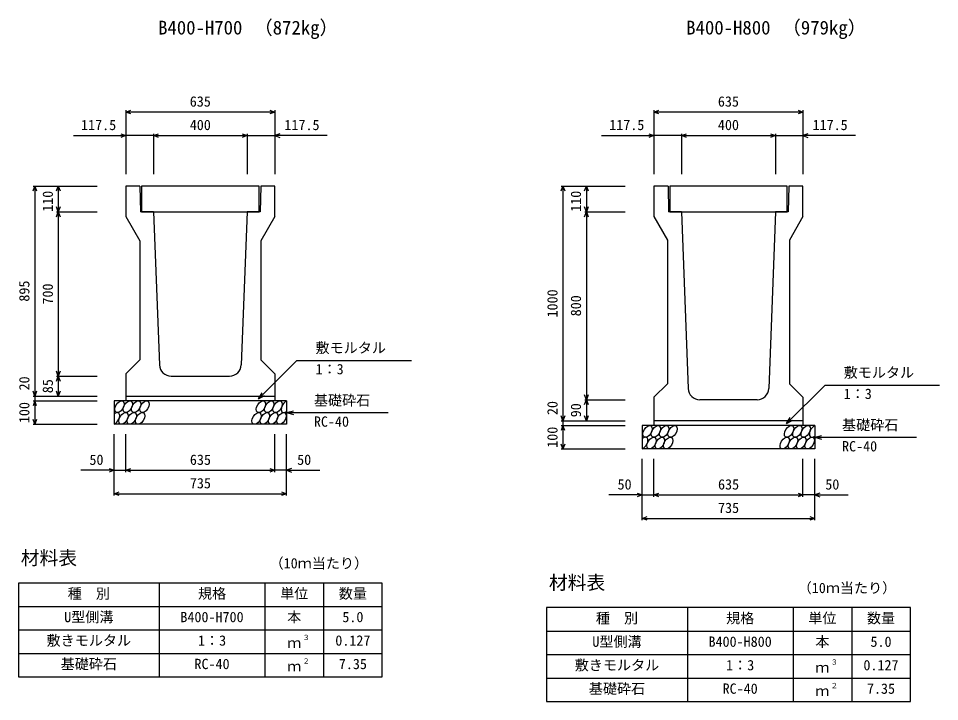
# Model space of a CAD drawing. Units: millimetres, scale not verified. Extents: x -33600 to 33600, y -11880 to 11880.
# Drawn here: x 15429 to 19353, y -3805 to -895 of the extents above; entities that cross this region are included whole.
import ezdxf
from ezdxf.enums import TextEntityAlignment as Align

# ---------------------------------------------------------------- set-up
doc = ezdxf.new("R2010")
doc.units = ezdxf.units.MM
doc.header["$LTSCALE"] = 40
for name, color, linetype, lineweight in [('0-0_DIM', 7, 'Continuous', 25), ('0-2_HATCH', 6, 'Continuous', 25), ('0-3_HYO', 3, 'Continuous', 25), ('0-4_HYO2', 4, 'Continuous', 25), ('0-5_OUTLINE', 3, 'Continuous', 25), ('0-6_TXT', 7, 'Continuous', 25)]:
    doc.layers.add(name, color=color, linetype=linetype, lineweight=lineweight)
doc.styles.add('ＭＳ ゴシック', font='')
doc.styles.get('ＭＳ ゴシック').set_extended_font_data('MS Gothic')

msp = doc.modelspace()

# ---------------------------------------------------------------- linework, layer by layer
at = {"layer": '0-0_DIM'}
for p, q in [((15886.5, -1286.54), (15886.5, -1559.04)), ((16521.5, -1294.04), (15886.5, -1294.04)), ((16521.5, -1286.54), (16521.5, -1559.04)), ((18136.5, -1286.54), (18136.5, -1559.04)), ((18771.5, -1294.04), (18136.5, -1294.04)), ((18771.5, -1286.54), (18771.5, -1559.04)), ((15663.12, -1394.04), (15886.5, -1394.04)), ((16004, -1394.04), (15886.5, -1394.04)), ((16004, -1386.54), (16004, -1559.04)), ((16004, -1394.04), (16404, -1394.04)), ((16404, -1386.54), (16404, -1559.04)), ((16404, -1394.04), (16521.5, -1394.04)), ((16744.87, -1394.04), (16521.5, -1394.04)), ((17913.12, -1394.04), (18136.5, -1394.04)), ((18254, -1394.04), (18136.5, -1394.04)), ((18254, -1386.54), (18254, -1559.04)), ((18254, -1394.04), (18654, -1394.04)), ((18654, -1386.54), (18654, -1559.04)), ((18654, -1394.04), (18771.5, -1394.04)), ((18994.87, -1394.04), (18771.5, -1394.04)), ((15491.5, -1609.04), (15764, -1609.04)), ((15499, -1609.04), (15499, -2504.04)), ((15599, -1609.04), (15599, -1719.04)), ((17741.5, -1609.04), (18014, -1609.04)), ((17749, -1609.04), (17749, -2609.04)), ((17849, -1609.04), (17849, -1719.04)), ((15591.5, -1719.04), (15764, -1719.04)), ((15599, -1719.04), (15599, -2419.04)), ((17841.5, -1719.04), (18014, -1719.04)), ((17849, -1719.04), (17849, -2519.04)), ((16615.45, -2352.23), (16451.8, -2515.88)), ((16615.45, -2352.23), (17103.39, -2352.23)), ((15591.5, -2419.04), (15764, -2419.04)), ((15599, -2419.04), (15599, -2504.04)), ((18865.45, -2457.23), (18701.8, -2620.88)), ((18865.45, -2457.23), (19353.39, -2457.23)), ((15491.5, -2504.04), (15764, -2504.04)), ((16451.8, -2515.88), (16466.8, -2489.9)), ((16451.8, -2515.88), (16477.78, -2500.88)), ((15491.5, -2524.04), (15764, -2524.04)), ((17841.5, -2519.04), (18014, -2519.04)), ((17849, -2519.04), (17849, -2609.04)), ((16571.5, -2574.04), (16600.47, -2566.27)), ((16571.5, -2574.04), (17004.81, -2574.04)), ((16571.5, -2574.04), (16600.47, -2581.8)), ((15491.5, -2624.04), (15764, -2624.04)), ((17741.5, -2609.04), (18014, -2609.04)), ((17741.5, -2629.04), (18014, -2629.04)), ((18701.8, -2620.88), (18716.8, -2594.9)), ((18701.8, -2620.88), (18727.78, -2605.88)), ((15836.5, -2927.46), (15836.5, -2666.1)), ((15886.5, -2827.46), (15886.5, -2666.1)), ((16521.5, -2827.46), (16521.5, -2666.1)), ((16571.5, -2927.46), (16571.5, -2666.1)), ((18821.5, -2679.04), (18850.47, -2671.27)), ((18821.5, -2679.04), (19254.81, -2679.04)), ((18821.5, -2679.04), (18850.47, -2686.8)), ((17741.5, -2729.04), (18014, -2729.04)), ((18086.5, -3032.46), (18086.5, -2771.1)), ((18136.5, -2932.46), (18136.5, -2771.1)), ((18771.5, -2932.46), (18771.5, -2771.1)), ((18821.5, -3032.46), (18821.5, -2771.1)), ((15836.5, -2819.96), (15694.7, -2819.96)), ((15836.5, -2819.96), (15886.5, -2819.96)), ((15886.5, -2819.96), (16521.5, -2819.96)), ((16571.5, -2819.96), (16521.5, -2819.96)), ((16571.5, -2819.96), (16713.29, -2819.96)), ((15836.5, -2919.96), (16571.5, -2919.96)), ((18086.5, -2924.96), (17944.7, -2924.96)), ((18086.5, -2924.96), (18136.5, -2924.96)), ((18136.5, -2924.96), (18771.5, -2924.96)), ((18821.5, -2924.96), (18771.5, -2924.96)), ((18821.5, -2924.96), (18963.29, -2924.96)), ((18086.5, -3024.96), (18821.5, -3024.96))]:
    msp.add_line(p, q, dxfattribs=at)
for points in [[(15907.64, -1301.73), (15886.5, -1294.04), (15907.64, -1286.34)], [(16500.35, -1286.34), (16521.5, -1294.04), (16500.35, -1301.73)], [(18157.64, -1301.73), (18136.5, -1294.04), (18157.64, -1286.34)], [(18750.35, -1286.34), (18771.5, -1294.04), (18750.35, -1301.73)], [(15865.35, -1386.34), (15886.5, -1394.04), (15865.35, -1401.73)], [(16025.14, -1401.73), (16004, -1394.04), (16025.14, -1386.34)], [(16382.85, -1386.34), (16404, -1394.04), (16382.85, -1401.73)], [(16542.64, -1386.34), (16521.5, -1394.04), (16542.64, -1401.73)], [(18115.35, -1386.34), (18136.5, -1394.04), (18115.35, -1401.73)], [(18275.14, -1401.73), (18254, -1394.04), (18275.14, -1386.34)], [(18632.85, -1386.34), (18654, -1394.04), (18632.85, -1401.73)], [(18792.64, -1386.34), (18771.5, -1394.04), (18792.64, -1401.73)], [(15491.3, -1630.18), (15499, -1609.04), (15506.69, -1630.18)], [(15591.3, -1630.18), (15599, -1609.04), (15606.69, -1630.18)], [(17741.3, -1630.18), (17749, -1609.04), (17756.69, -1630.18)], [(17841.3, -1630.18), (17849, -1609.04), (17856.69, -1630.18)], [(15606.69, -1697.89), (15599, -1719.04), (15591.3, -1697.89)], [(15591.3, -1740.18), (15599, -1719.04), (15606.69, -1740.18)], [(17856.69, -1697.89), (17849, -1719.04), (17841.3, -1697.89)], [(17841.3, -1740.18), (17849, -1719.04), (17856.69, -1740.18)], [(15606.69, -2397.89), (15599, -2419.04), (15591.3, -2397.89)], [(15591.3, -2440.18), (15599, -2419.04), (15606.69, -2440.18)], [(15506.69, -2482.89), (15499, -2504.04), (15491.3, -2482.89)], [(15499, -2504.04), (15499, -2524.04), (15499, -2624.04)], [(15606.69, -2482.89), (15599, -2504.04), (15591.3, -2482.89)], [(17856.69, -2497.89), (17849, -2519.04), (17841.3, -2497.89)], [(15506.69, -2545.18), (15499, -2524.04), (15491.3, -2545.18)], [(17841.3, -2540.18), (17849, -2519.04), (17856.69, -2540.18)], [(17756.69, -2587.89), (17749, -2609.04), (17741.3, -2587.89)], [(17856.69, -2587.89), (17849, -2609.04), (17841.3, -2587.89)], [(15506.69, -2602.89), (15499, -2624.04), (15491.3, -2602.89)], [(17756.69, -2650.18), (17749, -2629.04), (17741.3, -2650.18)], [(17749, -2609.04), (17749, -2629.04), (17749, -2729.04)], [(17756.69, -2707.89), (17749, -2729.04), (17741.3, -2707.89)], [(15815.35, -2812.27), (15836.5, -2819.96), (15815.35, -2827.66)], [(15907.64, -2827.66), (15886.5, -2819.96), (15907.64, -2812.27)], [(16500.35, -2812.27), (16521.5, -2819.96), (16500.35, -2827.66)], [(16592.64, -2812.27), (16571.5, -2819.96), (16592.64, -2827.66)], [(15857.64, -2927.66), (15836.5, -2919.96), (15857.64, -2912.27)], [(16550.35, -2912.27), (16571.5, -2919.96), (16550.35, -2927.66)], [(18065.35, -2917.27), (18086.5, -2924.96), (18065.35, -2932.66)], [(18157.64, -2932.66), (18136.5, -2924.96), (18157.64, -2917.27)], [(18750.35, -2917.27), (18771.5, -2924.96), (18750.35, -2932.66)], [(18842.64, -2917.27), (18821.5, -2924.96), (18842.64, -2932.66)], [(18107.64, -3032.66), (18086.5, -3024.96), (18107.64, -3017.27)], [(18800.35, -3017.27), (18821.5, -3024.96), (18800.35, -3032.66)]]:
    msp.add_lwpolyline(points, dxfattribs=at)
at = {"layer": '0-2_HATCH'}
for points in [[(15954, -1719.04), (16454, -1719.04), (16454, -1609.04), (15954, -1609.04)], [(18204, -1719.04), (18704, -1719.04), (18704, -1609.04), (18204, -1609.04)]]:
    msp.add_lwpolyline(points, close=True, dxfattribs=at)
for centre in [(15859.39, -2549.04), (15894.86, -2549.04), (15930.34, -2549.04), (15965.82, -2549.04), (16462.07, -2549.04), (16497.54, -2549.04), (16533.02, -2549.04), (15876.27, -2599.03), (15911.75, -2599.03), (15947.22, -2599.03), (16443.47, -2599.03), (16478.95, -2599.03), (16514.43, -2599.03), (16549.9, -2599.03), (18109.39, -2654.04), (18144.86, -2654.04), (18180.34, -2654.04), (18215.82, -2654.04), (18712.07, -2654.04), (18747.54, -2654.04), (18783.02, -2654.04), (18126.27, -2704.03), (18161.75, -2704.03), (18197.22, -2704.03), (18693.47, -2704.03), (18728.95, -2704.03), (18764.43, -2704.03), (18799.9, -2704.03)]:
    msp.add_ellipse(centre, major_axis=(14.54, 23.54), ratio=0.5792, dxfattribs=at)
for centre, start_param, end_param in [((16568.5, -2549.04), 0.6666252, 4.1103269), ((15840.79, -2599.03), 3.7419964, 7.318141), ((18818.5, -2654.04), 0.6666252, 4.1103269), ((18090.79, -2704.03), 3.7419964, 7.318141)]:
    msp.add_ellipse(centre, major_axis=(14.54, 23.54), ratio=0.5792, start_param=start_param, end_param=end_param, dxfattribs=at)
at = {"layer": '0-3_HYO'}
for p, q in [((16029, -3299.91), (16029, -3699.91)), ((16479, -3299.91), (16479, -3699.91)), ((16729, -3299.91), (16729, -3699.91)), ((15429, -3399.91), (16979, -3399.91)), ((18279, -3404.91), (18279, -3804.91)), ((18729, -3404.91), (18729, -3804.91)), ((18979, -3404.91), (18979, -3804.91)), ((17679, -3504.91), (19229, -3504.91))]:
    msp.add_line(p, q, dxfattribs=at)
for points in [[(15429, -3699.91), (16979, -3699.91), (16979, -3299.91), (15429, -3299.91)], [(17679, -3804.91), (19229, -3804.91), (19229, -3404.91), (17679, -3404.91)]]:
    msp.add_lwpolyline(points, close=True, dxfattribs=at)
at = {"layer": '0-4_HYO2'}
for p, q in [((15429, -3499.91), (16979, -3499.91)), ((15429, -3599.91), (16979, -3599.91)), ((17679, -3604.91), (19229, -3604.91)), ((17679, -3704.91), (19229, -3704.91))]:
    msp.add_line(p, q, dxfattribs=at)
at = {"layer": '0-5_OUTLINE'}
for p, q in [((15946.5, -1609.04), (15886.5, -1609.04)), ((15886.5, -1609.04), (15886.5, -1739.04)), ((15946.5, -1609.04), (15949, -1719.04)), ((16461.5, -1609.04), (16459, -1719.04)), ((16521.5, -1609.04), (16461.5, -1609.04)), ((16521.5, -1739.04), (16521.5, -1609.04)), ((18136.5, -1609.04), (18136.5, -1739.04)), ((18196.5, -1609.04), (18136.5, -1609.04)), ((18196.5, -1609.04), (18199, -1719.04)), ((18771.5, -1609.04), (18711.5, -1609.04)), ((18771.5, -1739.04), (18771.5, -1609.04)), ((16004, -1719.04), (15949, -1719.04)), ((16004, -1719.04), (16029.61, -2371)), ((16404, -1719.04), (16378.38, -2371)), ((16459, -1719.04), (16404, -1719.04)), ((18254, -1719.04), (18199, -1719.04)), ((18254, -1719.04), (18282.19, -2470.91)), ((18654, -1719.04), (18625.8, -2470.91)), ((15886.5, -1739.04), (15946.5, -1843.04)), ((16521.5, -1739.04), (16461.5, -1843.04)), ((18136.5, -1739.04), (18194, -1839.04)), ((18771.5, -1739.04), (18714, -1839.04)), ((15946.5, -1843.04), (15946.5, -2349.04)), ((16461.5, -1843.04), (16461.5, -2349.04)), ((18194, -1839.04), (18194, -2451.54)), ((18714, -1839.04), (18714, -2451.54)), ((15886.5, -2409.04), (15946.5, -2349.04)), ((16461.5, -2349.04), (16521.5, -2409.04)), ((15886.5, -2409.04), (15886.5, -2524.04)), ((16079.57, -2419.04), (16328.42, -2419.04)), ((16521.5, -2409.04), (16521.5, -2524.04)), ((18136.5, -2509.04), (18194, -2451.54)), ((18771.5, -2509.04), (18714, -2451.54)), ((15886.5, -2504.04), (16521.5, -2504.04)), ((18136.5, -2509.04), (18136.5, -2629.04)), ((18771.5, -2509.04), (18771.5, -2629.04)), ((16571.5, -2524.04), (16571.5, -2624.04)), ((18575.84, -2519.04), (18332.16, -2519.04)), ((16571.5, -2624.04), (15836.5, -2624.04)), ((18771.5, -2609.04), (18136.5, -2609.04)), ((18821.5, -2629.04), (18821.5, -2729.04)), ((18821.5, -2729.04), (18086.5, -2729.04))]:
    msp.add_line(p, q, dxfattribs=at)
for points in [[(18711.5, -1609.04), (18709, -1719.04), (18654, -1719.04)], [(16571.5, -2524.04), (15836.5, -2524.04), (15836.5, -2624.04)], [(18821.5, -2629.04), (18086.5, -2629.04), (18086.5, -2729.04)]]:
    msp.add_lwpolyline(points, dxfattribs=at)
for centre, start, end in [((16079.57, -2369.04), 182.24975, 270), ((16328.42, -2369.04), 270, 357.75025), ((18332.16, -2469.04), 182.14759, 270), ((18575.84, -2469.04), 270, 357.85241)]:
    msp.add_arc(centre, 50, start, end, dxfattribs=at)

# ---------------------------------------------------------------- texts
at = {"layer": '0-0_DIM', "style": 'ＭＳ ゴシック'}
for s, p in [('635', (16159, -1284.04)), ('635', (18409, -1284.04)), ('117.5', (15695.89, -1384.04)), ('400', (16159, -1384.04)), ('117.5', (16562.1, -1384.04)), ('117.5', (17945.89, -1384.04)), ('400', (18409, -1384.04)), ('117.5', (18812.1, -1384.04)), ('敷モルタル', (16694.82, -2333.49)), ('1：3', (16694.82, -2424.18)), ('敷モルタル', (18944.82, -2438.49)), ('基礎砕石', (16687.82, -2556.86)), ('1：3', (18944.82, -2529.18)), ('RC-40', (16687.82, -2647.55)), ('基礎砕石', (18937.82, -2661.86)), ('RC-40', (18937.82, -2752.55)), ('50', (15731.5, -2809.96)), ('635', (16159.53, -2809.96)), ('50', (16616.5, -2809.96)), ('735', (16159.53, -2909.96)), ('50', (17981.5, -2914.96)), ('635', (18409.53, -2914.96)), ('50', (18866.5, -2914.96)), ('735', (18409.53, -3014.96))]:
    msp.add_text(s, height=43.99, dxfattribs=at).set_placement(p, align=Align.BOTTOM_LEFT)
for s, p in [('110', (15589, -1719.04)), ('110', (17839, -1719.04)), ('895', (15489, -2101.54)), ('700', (15589, -2114.04)), ('1000', (17739, -2169.04)), ('800', (17839, -2164.04)), ('20', (15489, -2479.72)), ('85', (15589, -2491.54)), ('100', (15489, -2619.04)), ('20', (17739, -2584.72)), ('90', (17839, -2594.04)), ('100', (17739, -2724.04))]:
    msp.add_text(s, height=43.99, rotation=90, dxfattribs=at).set_placement(p, align=Align.BOTTOM_LEFT)
at = {"layer": '0-6_TXT', "style": 'ＭＳ ゴシック'}
for s, height, p in [('（872kg）', 58.65, (16432.37, -981.31)), ('（979kg）', 58.65, (18682.37, -981.31)), ('B400-H700', 58.65, (16024, -981.31)), ('B400-H800', 58.65, (18274, -981.31)), ('材料表', 58.65, (15439, -3239.91)), ('（10ｍ当たり）', 43.99, (16498.99, -3250.91)), ('材料表', 58.65, (17689, -3344.91)), ('（10ｍ当たり）', 43.99, (18748.99, -3355.91)), ('種\u3000別', 43.99, (15639, -3379.91)), ('規格', 43.99, (16194, -3379.91)), ('単位', 43.99, (16544, -3379.91)), ('数量', 43.99, (16794, -3379.91)), ('U型側溝', 43.99, (15624, -3479.91)), ('B400-H700', 43.99, (16119, -3479.91)), ('本', 43.99, (16574, -3479.91)), ('5.0', 43.99, (16809, -3479.91)), ('種\u3000別', 43.99, (17889, -3484.91)), ('規格', 43.99, (18444, -3484.91)), ('単位', 43.99, (18794, -3484.91)), ('数量', 43.99, (19044, -3484.91)), ('敷きモルタル', 43.99, (15549, -3579.91)), ('1：3', 43.99, (16194, -3579.91)), ('３', 21.99, (16639.54, -3549.54)), ('0.127', 43.99, (16779, -3579.91)), ('U型側溝', 43.99, (17874, -3584.91)), ('B400-H800', 43.99, (18369, -3584.91)), ('本', 43.99, (18824, -3584.91)), ('5.0', 43.99, (19059, -3584.91)), ('ｍ', 43.99, (16574, -3589.91)), ('基礎砕石', 43.99, (15609, -3679.91)), ('RC-40', 43.99, (16179, -3679.91)), ('ｍ', 43.99, (16574, -3689.91)), ('２', 21.99, (16639.54, -3649.54)), ('7.35', 43.99, (16794, -3679.91)), ('敷きモルタル', 43.99, (17799, -3684.91)), ('1：3', 43.99, (18444, -3684.91)), ('ｍ', 43.99, (18824, -3694.91)), ('３', 21.99, (18889.54, -3654.54)), ('0.127', 43.99, (19029, -3684.91)), ('基礎砕石', 43.99, (17859, -3784.91)), ('RC-40', 43.99, (18429, -3784.91)), ('２', 21.99, (18889.54, -3754.54)), ('ｍ', 43.99, (18824, -3794.91)), ('7.35', 43.99, (19044, -3784.91))]:
    msp.add_text(s, height=height, dxfattribs=at).set_placement(p, align=Align.BOTTOM_LEFT)

doc.saveas('drawing.dxf')
